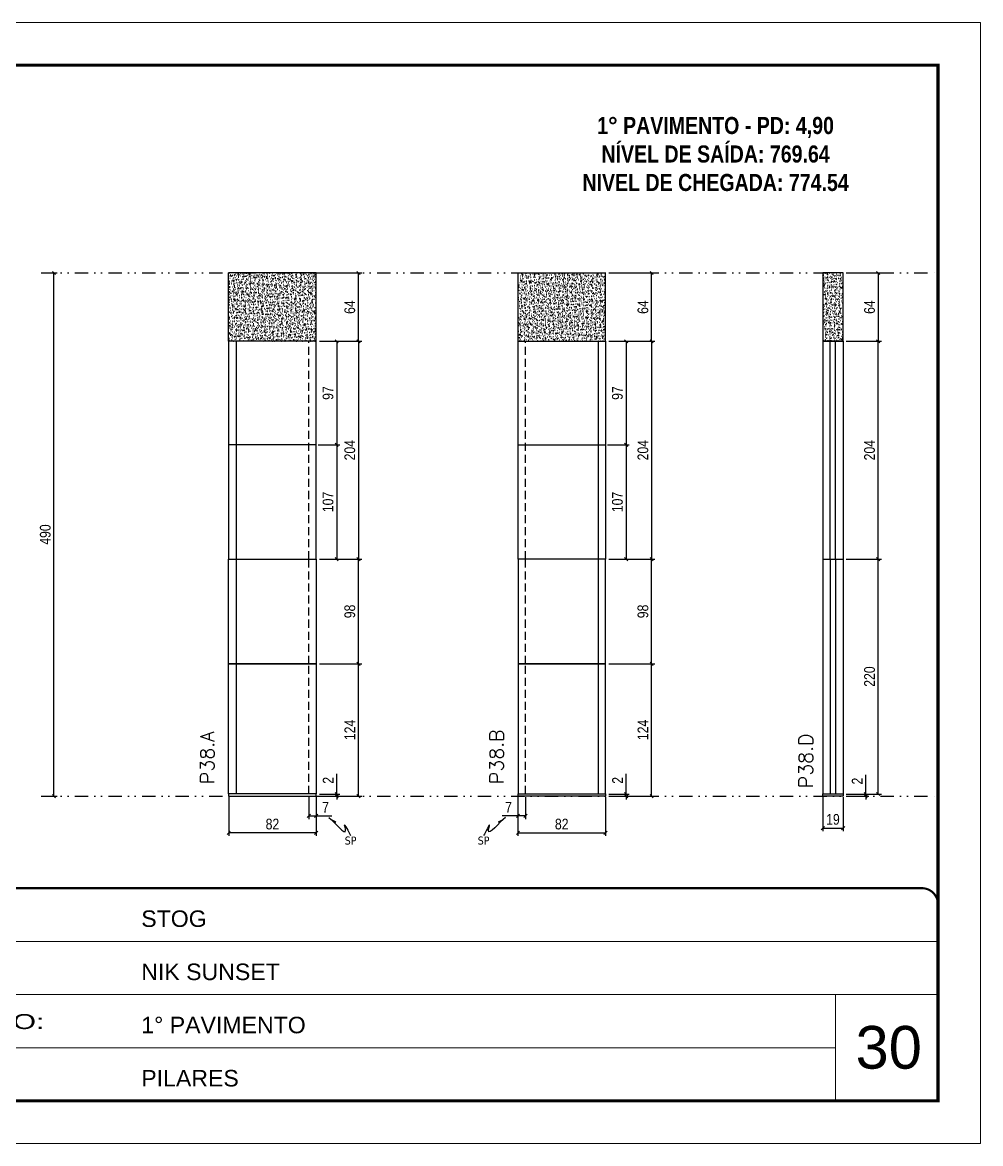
# Model space of a CAD drawing. Header units: millimetres. Extents: x 787 to 8287, y -592 to 17063.
# Drawn here: x 3611 to 4509, y 2854 to 3904 of the extents above; entities that cross this region are included whole.
import ezdxf

# ---------------------------------------------------------------- set-up
doc = ezdxf.new("R2010")
doc.units = ezdxf.units.MM
for name, pattern in [('CONTINUO', [0]), ('DASHED', [0.75, 0.5, -0.25]), ('DIVIDE2', [0.625, 0.25, -0.125, 0, -0.125, 0, -0.125]), ('HIDDEN', [0.375, 0.25, -0.125])]:
    doc.linetypes.add(name, pattern=pattern)
for name, color, linetype, lineweight in [('CARIMBO', 255, 'Continuous', 9), ('Folhas', 255, 'Continuous', 9), ('SARRAFO DE PRESSAO', 251, 'DASHED', 9), ('Texto Seção', 7, 'Continuous', 15)]:
    doc.layers.add(name, color=color, linetype=linetype, lineweight=lineweight)
for name, color, linetype in [('COTA', 241, 'Continuous'), ('NOMENCLATURA', 7, 'Continuous'), ('Nível', 160, 'Continuous'), ('Painéis', 200, 'Continuous'), ('SARR_2.2x7', 40, 'Continuous'), ('Sarrafo de Pressão', 42, 'HIDDEN'), ('texto', 7, 'Continuous')]:
    doc.layers.add(name, color=color, linetype=linetype)
doc.styles.add('ARIAL', font='arial.ttf')
doc.styles.add('COTA TECNICA', font='techl___.ttf', dxfattribs={"height": 10})
doc.styles.add('COTA TECNICA-50', font='techl___.ttf', dxfattribs={"height": 10})
doc.styles.add('REGUA-120', font='ROMANS.shx', dxfattribs={"height": 15})
doc.styles.add('ROMANC', font='techb___.ttf', dxfattribs={"height": 2.5})
doc.styles.get("Standard").update_dxf_attribs({"font": 'arial.ttf'})
doc.styles.add('Tecnologia', font='')
doc.styles.get('Tecnologia').set_extended_font_data('Forgotten Futurist')
doc.dimstyles.new('COTA PAINEL-50', dxfattribs={"dimtxt": 10, "dimasz": 3, "dimexe": 3, "dimexo": 3, "dimgap": 3, "dimtad": 1, "dimdec": 1, "dimzin": 12, "dimdsep": 46, "dimtxsty": 'COTA TECNICA-50', "dimblk1": 'OBLIQUE', "dimblk2": 'OBLIQUE', "dimsah": 1, "dimcen": 0.9, "dimclrd": 4, "dimclre": 4, "dimclrt": 240, "dimadec": 1, "dimazin": 3, "dimtfac": 1, "dimtdec": 1, "dimtmove": 0, "dimatfit": 3, "dimfxl": 0, "dimtolj": 1, "dimtzin": 12, "dimarcsym": 0})
doc.dimstyles.new('PAINEL', dxfattribs={"dimtxt": 10, "dimasz": 3, "dimexe": 3, "dimexo": 3, "dimgap": 3, "dimtad": 1, "dimdec": 1, "dimzin": 12, "dimdsep": 46, "dimtxsty": 'COTA TECNICA', "dimblk1": 'OBLIQUE', "dimblk2": 'OBLIQUE', "dimsah": 1, "dimcen": 0.9, "dimclrd": 4, "dimclre": 4, "dimclrt": 240, "dimadec": 1, "dimazin": 3, "dimtfac": 1, "dimtdec": 1, "dimtmove": 0, "dimatfit": 3, "dimfxl": 0, "dimtolj": 1, "dimtzin": 12, "dimarcsym": 0})
doc.dimstyles.get("Standard").update_dxf_attribs({"dimtxt": 0.18, "dimasz": 0.18, "dimexe": 0.18, "dimexo": 0.0625, "dimgap": 0.09, "dimtad": 0, "dimtih": 1, "dimtoh": 1, "dimdec": 4, "dimzin": 0, "dimdsep": 46, "dimtxsty": 'Standard', "dimcen": 0.09, "dimadec": 0, "dimazin": 0, "dimtfac": 1, "dimtdec": 4, "dimtofl": 0, "dimtmove": 0, "dimatfit": 3, "dimfxl": 0, "dimtolj": 1, "dimtzin": 0, "dimarcsym": 0})

# ---------------------------------------------------------------- blocks, each defined once
blk = doc.blocks.new('9999999999')
at = {"color": 30, "linetype": 'CONTINUO'}
for p, q in [((98564.6, 34379.6), (99584, 34379.6)), ((98564.6, 34329.8), (99488, 34329.8)), ((99584, 34329.8), (99488, 34329.8)), ((99488, 34329.8), (99488, 34230.2)), ((98564.6, 34280), (99488, 34280))]:
    blk.add_line(p, q, dxfattribs=at)
at = {"color": 30, "linetype": 'CONTINUO', "const_width": 2}
blk.add_lwpolyline([(99584, 34230.2), (99584, 34414.4, 0.414214), (99569, 34429.4), (98229, 34429.4, 0.414214), (98214, 34414.4), (98214, 34245.2, 0.414214), (98229, 34230.2), (99584, 34230.2)], format="xyb", dxfattribs=at)
at = {"layer": 'Folhas'}
blk.add_lwpolyline([(98139, 34190.2), (99624, 34190.2), (99624, 35240.2), (98139, 35240.2)], close=True, dxfattribs=at)
at = {"layer": 'Folhas', "color": 30, "const_width": 3}
blk.add_lwpolyline([(98214, 34230.2), (99584, 34230.2), (99584, 35200.2), (98214, 35200.2)], close=True, dxfattribs=at)
at = {"color": 7, "linetype": 'Continuous', "ltscale": 5, "style": 'ARIAL'}
for s, height, p in [('STOG', 15.48, (98837.7, 34393.1)), ('NIK SUNSET', 15.48, (98837.7, 34343.3)), ('1° PAVIMENTO', 15.483, (98837.7, 34293.5)), ('PILARES', 15.48, (98837.7, 34243.7))]:
    blk.add_text(s, height=height, dxfattribs=at).set_placement(p)
at = {"layer": 'Folhas', "color": 7, "style": 'Tecnologia', "width": 1.5}
blk.add_text('PAVIMENTO:', height=14, dxfattribs=at).set_placement((98573.7, 34297.5))
blk = doc.blocks.new('_Oblique')
at = {"color": 0, "linetype": 'ByBlock', "lineweight": -2}
blk.add_line((-0.5, -0.5), (0.5, 0.5), dxfattribs=at)
blk = doc.blocks.new('*D1357')
at = {"layer": 'COTA', "color": 4, "lineweight": -2}
for p, q in [((3632, 3669.5), (3643.9, 3669.5)), ((3640.9, 3179.5), (3640.9, 3669.5)), ((3632, 3179.5), (3643.9, 3179.5))]:
    blk.add_line(p, q, dxfattribs=at)
at = {"layer": 'Defpoints', "color": 0}
for p in [(3629, 3669.5), (3640.9, 3669.5), (3629, 3179.5)]:
    blk.add_point(p, dxfattribs=at)
at = {"layer": 'COTA', "color": 4, "lineweight": -2, "xscale": 3, "yscale": 3, "zscale": 3}
for p, rotation in [((3640.9, 3669.5), 90), ((3640.9, 3179.5), 270)]:
    blk.add_blockref('_Oblique', p, dxfattribs=dict(at, rotation=rotation))
at = {"layer": 'COTA', "color": 240, "insert": (3632.8, 3424.5), "char_height": 10, "attachment_point": 5, "rotation": 90, "style": 'COTA TECNICA-50'}
blk.add_mtext('\\A1;490', dxfattribs=at)
blk = doc.blocks.new('*D738')
at = {"layer": 'COTA', "color": 4, "lineweight": -2}
for p, q in [((3804.6, 3178.5), (3804.6, 3142.2)), ((3886.6, 3178.5), (3886.6, 3142.2)), ((3886.6, 3145.2), (3804.6, 3145.2))]:
    blk.add_line(p, q, dxfattribs=at)
at = {"layer": 'Defpoints', "color": 0}
for p in [(3804.6, 3181.5), (3886.6, 3181.5), (3804.6, 3145.2)]:
    blk.add_point(p, dxfattribs=at)
at = {"layer": 'COTA', "color": 4, "lineweight": -2, "xscale": 3, "yscale": 3, "zscale": 3, "rotation": 180}
blk.add_blockref('_Oblique', (3804.6, 3145.2), dxfattribs=at)
at = {"layer": 'COTA', "color": 4, "lineweight": -2, "xscale": 3, "yscale": 3, "zscale": 3}
blk.add_blockref('_Oblique', (3886.6, 3145.2), dxfattribs=at)
at = {"layer": 'COTA', "color": 240, "insert": (3845.6, 3153.3), "char_height": 10, "attachment_point": 5, "style": 'COTA TECNICA'}
blk.add_mtext('\\A1;82', dxfattribs=at)
blk = doc.blocks.new('*D739')
at = {"layer": 'COTA', "color": 4, "lineweight": -2}
for p, q in [((3879.6, 3178.5), (3879.6, 3158)), ((3886.6, 3176.5), (3886.6, 3158)), ((3879.6, 3161), (3886.6, 3161)), ((3886.6, 3161), (3901.3, 3161))]:
    blk.add_line(p, q, dxfattribs=at)
at = {"layer": 'Defpoints', "color": 0}
for p in [(3879.6, 3181.5), (3886.6, 3179.5), (3886.6, 3161)]:
    blk.add_point(p, dxfattribs=at)
at = {"layer": 'COTA', "color": 4, "lineweight": -2, "xscale": 3, "yscale": 3, "zscale": 3, "rotation": 180}
blk.add_blockref('_Oblique', (3879.6, 3161), dxfattribs=at)
at = {"layer": 'COTA', "color": 4, "lineweight": -2, "xscale": 3, "yscale": 3, "zscale": 3}
blk.add_blockref('_Oblique', (3886.6, 3161), dxfattribs=at)
at = {"layer": 'COTA', "color": 240, "insert": (3895.4, 3169.1), "char_height": 10, "attachment_point": 5, "style": 'COTA TECNICA-50'}
blk.add_mtext('\\A1;7', dxfattribs=at)
blk = doc.blocks.new('*D741')
at = {"layer": 'COTA', "color": 4, "linetype": 'ByBlock', "lineweight": -2}
for p, q in [((3889.6, 3303.5), (3929.2, 3303.5)), ((3926.2, 3179.5), (3926.2, 3303.5)), ((3889.6, 3179.5), (3929.2, 3179.5))]:
    blk.add_line(p, q, dxfattribs=at)
at = {"layer": 'Defpoints', "color": 0, "linetype": 'ByBlock'}
for p in [(3886.6, 3303.5), (3926.2, 3303.5), (3886.6, 3179.5)]:
    blk.add_point(p, dxfattribs=at)
at = {"layer": 'COTA', "color": 4, "linetype": 'ByBlock', "lineweight": -2, "xscale": 3, "yscale": 3, "zscale": 3}
for p, rotation in [((3926.2, 3303.5), 90), ((3926.2, 3179.5), 270)]:
    blk.add_blockref('_Oblique', p, dxfattribs=dict(at, rotation=rotation))
at = {"layer": 'COTA', "color": 240, "linetype": 'ByBlock', "insert": (3918.1, 3241.5), "char_height": 10, "attachment_point": 5, "rotation": 90, "style": 'COTA TECNICA'}
blk.add_mtext('\\A1;124', dxfattribs=at)
blk = doc.blocks.new('*D742')
at = {"layer": 'COTA', "color": 4, "lineweight": -2}
for p, q in [((3905.8, 3181.5), (3905.8, 3200.3)), ((3889.6, 3181.5), (3908.8, 3181.5)), ((3905.8, 3179.5), (3905.8, 3181.5)), ((3889.6, 3179.5), (3908.8, 3179.5)), ((3905.8, 3179.5), (3905.8, 3176.5))]:
    blk.add_line(p, q, dxfattribs=at)
at = {"layer": 'Defpoints', "color": 0}
for p in [(3886.6, 3181.5), (3886.6, 3179.5), (3905.8, 3179.5)]:
    blk.add_point(p, dxfattribs=at)
at = {"layer": 'COTA', "color": 4, "lineweight": -2, "xscale": 3, "yscale": 3, "zscale": 3}
for p, rotation in [((3905.8, 3181.5), 270), ((3905.8, 3179.5), 90)]:
    blk.add_blockref('_Oblique', p, dxfattribs=dict(at, rotation=rotation))
at = {"layer": 'COTA', "color": 240, "insert": (3897.8, 3194.3), "char_height": 10, "attachment_point": 5, "rotation": 90, "style": 'COTA TECNICA-50'}
blk.add_mtext('\\A1;2', dxfattribs=at)
blk = doc.blocks.new('*D743')
at = {"layer": 'COTA', "color": 4, "linetype": 'ByBlock', "lineweight": -2}
for p, q in [((3889.6, 3303.5), (3929.2, 3303.5)), ((3926.2, 3179.5), (3926.2, 3303.5)), ((3889.6, 3179.5), (3929.2, 3179.5))]:
    blk.add_line(p, q, dxfattribs=at)
at = {"layer": 'Defpoints', "color": 0, "linetype": 'ByBlock'}
for p in [(3886.6, 3303.5), (3926.2, 3303.5), (3886.6, 3179.5)]:
    blk.add_point(p, dxfattribs=at)
at = {"layer": 'COTA', "color": 4, "linetype": 'ByBlock', "lineweight": -2, "xscale": 3, "yscale": 3, "zscale": 3}
for p, rotation in [((3926.2, 3303.5), 90), ((3926.2, 3179.5), 270)]:
    blk.add_blockref('_Oblique', p, dxfattribs=dict(at, rotation=rotation))
at = {"layer": 'COTA', "color": 240, "linetype": 'ByBlock', "insert": (3918.1, 3241.5), "char_height": 10, "attachment_point": 5, "rotation": 90, "style": 'COTA TECNICA'}
blk.add_mtext('\\A1;124', dxfattribs=at)
blk = doc.blocks.new('*D744')
at = {"layer": 'COTA', "color": 4, "lineweight": -2}
for p, q in [((3889.6, 3401.5), (3929.2, 3401.5)), ((3926.2, 3303.5), (3926.2, 3401.5)), ((3889.6, 3303.5), (3929.2, 3303.5))]:
    blk.add_line(p, q, dxfattribs=at)
at = {"layer": 'Defpoints', "color": 0}
for p in [(3886.6, 3401.5), (3926.2, 3401.5), (3886.6, 3303.5)]:
    blk.add_point(p, dxfattribs=at)
at = {"layer": 'COTA', "color": 4, "lineweight": -2, "xscale": 3, "yscale": 3, "zscale": 3}
for p, rotation in [((3926.2, 3401.5), 90), ((3926.2, 3303.5), 270)]:
    blk.add_blockref('_Oblique', p, dxfattribs=dict(at, rotation=rotation))
at = {"layer": 'COTA', "color": 240, "insert": (3918.1, 3352.5), "char_height": 10, "attachment_point": 5, "rotation": 90, "style": 'COTA TECNICA-50'}
blk.add_mtext('\\A1;98', dxfattribs=at)
blk = doc.blocks.new('*D745')
at = {"layer": 'COTA', "color": 4, "lineweight": -2}
for p, q in [((3889.6, 3669.5), (3929.2, 3669.5)), ((3926.2, 3605.5), (3926.2, 3669.5)), ((3889.6, 3605.5), (3929.2, 3605.5))]:
    blk.add_line(p, q, dxfattribs=at)
at = {"layer": 'Defpoints', "color": 0}
for p in [(3886.6, 3669.5), (3926.2, 3669.5), (3886.6, 3605.5)]:
    blk.add_point(p, dxfattribs=at)
at = {"layer": 'COTA', "color": 4, "lineweight": -2, "xscale": 3, "yscale": 3, "zscale": 3}
for p, rotation in [((3926.2, 3669.5), 90), ((3926.2, 3605.5), 270)]:
    blk.add_blockref('_Oblique', p, dxfattribs=dict(at, rotation=rotation))
at = {"layer": 'COTA', "color": 240, "insert": (3918.1, 3637.5), "char_height": 10, "attachment_point": 5, "rotation": 90, "style": 'COTA TECNICA-50'}
blk.add_mtext('\\A1;64', dxfattribs=at)
blk = doc.blocks.new('*D746')
at = {"layer": 'COTA', "color": 4, "lineweight": -2}
for p, q in [((3889.6, 3605.5), (3929.2, 3605.5)), ((3926.2, 3605.5), (3926.2, 3401.5)), ((3889.6, 3401.5), (3929.2, 3401.5))]:
    blk.add_line(p, q, dxfattribs=at)
at = {"layer": 'Defpoints', "color": 0}
for p in [(3886.6, 3605.5), (3886.6, 3401.5), (3926.2, 3401.5)]:
    blk.add_point(p, dxfattribs=at)
at = {"layer": 'COTA', "color": 4, "lineweight": -2, "xscale": 3, "yscale": 3, "zscale": 3}
for p, rotation in [((3926.2, 3605.5), 90), ((3926.2, 3401.5), 270)]:
    blk.add_blockref('_Oblique', p, dxfattribs=dict(at, rotation=rotation))
at = {"layer": 'COTA', "color": 240, "insert": (3918.1, 3503.5), "char_height": 10, "attachment_point": 5, "rotation": 90, "style": 'COTA TECNICA-50'}
blk.add_mtext('\\A1;204', dxfattribs=at)
blk = doc.blocks.new('*D747')
at = {"layer": 'COTA', "color": 4, "lineweight": -2}
for p, q in [((4361.2, 3178.5), (4361.2, 3146.6)), ((4380.2, 3178.5), (4380.2, 3146.6)), ((4361.2, 3149.6), (4380.2, 3149.6))]:
    blk.add_line(p, q, dxfattribs=at)
at = {"layer": 'Defpoints', "color": 0}
for p in [(4361.2, 3181.5), (4380.2, 3181.5), (4380.2, 3149.6)]:
    blk.add_point(p, dxfattribs=at)
at = {"layer": 'COTA', "color": 4, "lineweight": -2, "xscale": 3, "yscale": 3, "zscale": 3, "rotation": 180}
blk.add_blockref('_Oblique', (4361.2, 3149.6), dxfattribs=at)
at = {"layer": 'COTA', "color": 4, "lineweight": -2, "xscale": 3, "yscale": 3, "zscale": 3}
blk.add_blockref('_Oblique', (4380.2, 3149.6), dxfattribs=at)
at = {"layer": 'COTA', "color": 240, "insert": (4370.7, 3157.7), "char_height": 10, "attachment_point": 5, "style": 'COTA TECNICA'}
blk.add_mtext('\\A1;19', dxfattribs=at)
blk = doc.blocks.new('*D815')
at = {"layer": 'COTA', "color": 4, "lineweight": -2}
for p, q in [((4401.4, 3181.5), (4401.4, 3199.6)), ((4383.2, 3181.5), (4404.4, 3181.5)), ((4401.4, 3179.5), (4401.4, 3181.5)), ((4383.2, 3179.5), (4404.4, 3179.5)), ((4401.4, 3179.5), (4401.4, 3176.5))]:
    blk.add_line(p, q, dxfattribs=at)
at = {"layer": 'Defpoints', "color": 0}
for p in [(4380.2, 3181.5), (4401.4, 3181.5), (4380.2, 3179.5)]:
    blk.add_point(p, dxfattribs=at)
at = {"layer": 'COTA', "color": 4, "lineweight": -2, "xscale": 3, "yscale": 3, "zscale": 3}
for p, rotation in [((4401.4, 3181.5), 270), ((4401.4, 3179.5), 90)]:
    blk.add_blockref('_Oblique', p, dxfattribs=dict(at, rotation=rotation))
at = {"layer": 'COTA', "color": 240, "insert": (4393.4, 3193.6), "char_height": 10, "attachment_point": 5, "rotation": 90, "style": 'COTA TECNICA-50'}
blk.add_mtext('\\A1;2', dxfattribs=at)
blk = doc.blocks.new('*D1377')
at = {"layer": 'COTA', "color": 4, "linetype": 'ByBlock', "lineweight": -2}
for p, q in [((4383.2, 3669.5), (4416.1, 3669.5)), ((4413.1, 3669.5), (4413.1, 3605.5)), ((4383.2, 3605.5), (4416.1, 3605.5))]:
    blk.add_line(p, q, dxfattribs=at)
at = {"layer": 'Defpoints', "color": 0, "linetype": 'ByBlock'}
for p in [(4380.2, 3669.5), (4380.2, 3605.5), (4413.1, 3605.5)]:
    blk.add_point(p, dxfattribs=at)
at = {"layer": 'COTA', "color": 4, "linetype": 'ByBlock', "lineweight": -2, "xscale": 3, "yscale": 3, "zscale": 3}
for p, rotation in [((4413.1, 3669.5), 90), ((4413.1, 3605.5), 270)]:
    blk.add_blockref('_Oblique', p, dxfattribs=dict(at, rotation=rotation))
at = {"layer": 'COTA', "color": 240, "linetype": 'ByBlock', "insert": (4405, 3637.5), "char_height": 10, "attachment_point": 5, "rotation": 90, "style": 'COTA TECNICA'}
blk.add_mtext('\\A1;64', dxfattribs=at)
blk = doc.blocks.new('*D1378')
at = {"layer": 'COTA', "color": 4, "lineweight": -2}
for p, q in [((4383.2, 3401.5), (4416.1, 3401.5)), ((4413.1, 3181.5), (4413.1, 3401.5)), ((4383.2, 3181.5), (4416.1, 3181.5))]:
    blk.add_line(p, q, dxfattribs=at)
at = {"layer": 'Defpoints', "color": 0}
for p in [(4380.2, 3401.5), (4413.1, 3401.5), (4380.2, 3181.5)]:
    blk.add_point(p, dxfattribs=at)
at = {"layer": 'COTA', "color": 4, "lineweight": -2, "xscale": 3, "yscale": 3, "zscale": 3}
for p, rotation in [((4413.1, 3401.5), 90), ((4413.1, 3181.5), 270)]:
    blk.add_blockref('_Oblique', p, dxfattribs=dict(at, rotation=rotation))
at = {"layer": 'COTA', "color": 240, "insert": (4405, 3291.5), "char_height": 10, "attachment_point": 5, "rotation": 90, "style": 'COTA TECNICA-50'}
blk.add_mtext('\\A1;220', dxfattribs=at)
blk = doc.blocks.new('*D816')
at = {"layer": 'COTA', "color": 4, "lineweight": -2}
for p, q in [((4383.2, 3605.5), (4416.1, 3605.5)), ((4413.1, 3401.5), (4413.1, 3605.5)), ((4383.2, 3401.5), (4416.1, 3401.5))]:
    blk.add_line(p, q, dxfattribs=at)
at = {"layer": 'Defpoints', "color": 0}
for p in [(4380.2, 3605.5), (4413.1, 3605.5), (4380.2, 3401.5)]:
    blk.add_point(p, dxfattribs=at)
at = {"layer": 'COTA', "color": 4, "lineweight": -2, "xscale": 3, "yscale": 3, "zscale": 3}
for p, rotation in [((4413.1, 3605.5), 90), ((4413.1, 3401.5), 270)]:
    blk.add_blockref('_Oblique', p, dxfattribs=dict(at, rotation=rotation))
at = {"layer": 'COTA', "color": 240, "insert": (4405, 3503.5), "char_height": 10, "attachment_point": 5, "rotation": 90, "style": 'COTA TECNICA-50'}
blk.add_mtext('\\A1;204', dxfattribs=at)
blk = doc.blocks.new('*D817')
at = {"layer": 'COTA', "color": 4, "lineweight": -2}
for p, q in [((4075.6, 3178.5), (4075.6, 3142.2)), ((4157.6, 3178.5), (4157.6, 3142.2)), ((4075.6, 3145.2), (4157.6, 3145.2))]:
    blk.add_line(p, q, dxfattribs=at)
at = {"layer": 'Defpoints', "color": 0}
for p in [(4075.6, 3181.5), (4157.6, 3181.5), (4157.6, 3145.2)]:
    blk.add_point(p, dxfattribs=at)
at = {"layer": 'COTA', "color": 4, "lineweight": -2, "xscale": 3, "yscale": 3, "zscale": 3, "rotation": 180}
blk.add_blockref('_Oblique', (4075.6, 3145.2), dxfattribs=at)
at = {"layer": 'COTA', "color": 4, "lineweight": -2, "xscale": 3, "yscale": 3, "zscale": 3}
blk.add_blockref('_Oblique', (4157.6, 3145.2), dxfattribs=at)
at = {"layer": 'COTA', "color": 240, "insert": (4116.6, 3153.3), "char_height": 10, "attachment_point": 5, "style": 'COTA TECNICA'}
blk.add_mtext('\\A1;82', dxfattribs=at)
blk = doc.blocks.new('*D818')
at = {"layer": 'COTA', "color": 4, "lineweight": -2}
for p, q in [((4075.6, 3176.5), (4075.6, 3158)), ((4082.6, 3178.5), (4082.6, 3158)), ((4075.6, 3161), (4060.9, 3161)), ((4082.6, 3161), (4075.6, 3161))]:
    blk.add_line(p, q, dxfattribs=at)
at = {"layer": 'Defpoints', "color": 0}
for p in [(4082.6, 3181.5), (4075.6, 3179.5), (4075.6, 3161)]:
    blk.add_point(p, dxfattribs=at)
at = {"layer": 'COTA', "color": 4, "lineweight": -2, "xscale": 3, "yscale": 3, "zscale": 3, "rotation": 180}
blk.add_blockref('_Oblique', (4075.6, 3161), dxfattribs=at)
at = {"layer": 'COTA', "color": 4, "lineweight": -2, "xscale": 3, "yscale": 3, "zscale": 3}
blk.add_blockref('_Oblique', (4082.6, 3161), dxfattribs=at)
at = {"layer": 'COTA', "color": 240, "insert": (4066.8, 3169.1), "char_height": 10, "attachment_point": 5, "style": 'COTA TECNICA-50'}
blk.add_mtext('\\A1;7', dxfattribs=at)
blk = doc.blocks.new('*D820')
at = {"layer": 'COTA', "color": 4, "linetype": 'ByBlock', "lineweight": -2}
for p, q in [((4160.6, 3303.5), (4203.8, 3303.5)), ((4200.8, 3179.5), (4200.8, 3303.5)), ((4160.6, 3179.5), (4203.8, 3179.5))]:
    blk.add_line(p, q, dxfattribs=at)
at = {"layer": 'Defpoints', "color": 0, "linetype": 'ByBlock'}
for p in [(4157.6, 3303.5), (4200.8, 3303.5), (4157.6, 3179.5)]:
    blk.add_point(p, dxfattribs=at)
at = {"layer": 'COTA', "color": 4, "linetype": 'ByBlock', "lineweight": -2, "xscale": 3, "yscale": 3, "zscale": 3}
for p, rotation in [((4200.8, 3303.5), 90), ((4200.8, 3179.5), 270)]:
    blk.add_blockref('_Oblique', p, dxfattribs=dict(at, rotation=rotation))
at = {"layer": 'COTA', "color": 240, "linetype": 'ByBlock', "insert": (4192.7, 3241.5), "char_height": 10, "attachment_point": 5, "rotation": 90, "style": 'COTA TECNICA'}
blk.add_mtext('\\A1;124', dxfattribs=at)
blk = doc.blocks.new('*D821')
at = {"layer": 'COTA', "color": 4, "lineweight": -2}
for p, q in [((4176.9, 3181.5), (4176.9, 3200.3)), ((4160.6, 3181.5), (4179.9, 3181.5)), ((4176.9, 3179.5), (4176.9, 3181.5)), ((4160.6, 3179.5), (4179.9, 3179.5)), ((4176.9, 3179.5), (4176.9, 3176.5))]:
    blk.add_line(p, q, dxfattribs=at)
at = {"layer": 'Defpoints', "color": 0}
for p in [(4157.6, 3181.5), (4157.6, 3179.5), (4176.9, 3179.5)]:
    blk.add_point(p, dxfattribs=at)
at = {"layer": 'COTA', "color": 4, "lineweight": -2, "xscale": 3, "yscale": 3, "zscale": 3}
for p, rotation in [((4176.9, 3181.5), 270), ((4176.9, 3179.5), 90)]:
    blk.add_blockref('_Oblique', p, dxfattribs=dict(at, rotation=rotation))
at = {"layer": 'COTA', "color": 240, "insert": (4168.9, 3194.3), "char_height": 10, "attachment_point": 5, "rotation": 90, "style": 'COTA TECNICA-50'}
blk.add_mtext('\\A1;2', dxfattribs=at)
blk = doc.blocks.new('*D822')
at = {"layer": 'COTA', "color": 4, "linetype": 'ByBlock', "lineweight": -2}
for p, q in [((4160.6, 3303.5), (4203.8, 3303.5)), ((4200.8, 3179.5), (4200.8, 3303.5)), ((4160.6, 3179.5), (4203.8, 3179.5))]:
    blk.add_line(p, q, dxfattribs=at)
at = {"layer": 'Defpoints', "color": 0, "linetype": 'ByBlock'}
for p in [(4157.6, 3303.5), (4200.8, 3303.5), (4157.6, 3179.5)]:
    blk.add_point(p, dxfattribs=at)
at = {"layer": 'COTA', "color": 4, "linetype": 'ByBlock', "lineweight": -2, "xscale": 3, "yscale": 3, "zscale": 3}
for p, rotation in [((4200.8, 3303.5), 90), ((4200.8, 3179.5), 270)]:
    blk.add_blockref('_Oblique', p, dxfattribs=dict(at, rotation=rotation))
at = {"layer": 'COTA', "color": 240, "linetype": 'ByBlock', "insert": (4192.7, 3241.5), "char_height": 10, "attachment_point": 5, "rotation": 90, "style": 'COTA TECNICA'}
blk.add_mtext('\\A1;124', dxfattribs=at)
blk = doc.blocks.new('*D823')
at = {"layer": 'COTA', "color": 4, "lineweight": -2}
for p, q in [((4160.6, 3401.5), (4203.8, 3401.5)), ((4200.8, 3303.5), (4200.8, 3401.5)), ((4160.6, 3303.5), (4203.8, 3303.5))]:
    blk.add_line(p, q, dxfattribs=at)
at = {"layer": 'Defpoints', "color": 0}
for p in [(4157.6, 3401.5), (4200.8, 3401.5), (4157.6, 3303.5)]:
    blk.add_point(p, dxfattribs=at)
at = {"layer": 'COTA', "color": 4, "lineweight": -2, "xscale": 3, "yscale": 3, "zscale": 3}
for p, rotation in [((4200.8, 3401.5), 90), ((4200.8, 3303.5), 270)]:
    blk.add_blockref('_Oblique', p, dxfattribs=dict(at, rotation=rotation))
at = {"layer": 'COTA', "color": 240, "insert": (4192.7, 3352.5), "char_height": 10, "attachment_point": 5, "rotation": 90, "style": 'COTA TECNICA-50'}
blk.add_mtext('\\A1;98', dxfattribs=at)
blk = doc.blocks.new('*D824')
at = {"layer": 'COTA', "color": 4, "lineweight": -2}
for p, q in [((4160.6, 3669.5), (4203.8, 3669.5)), ((4200.8, 3605.5), (4200.8, 3669.5)), ((4160.6, 3605.5), (4203.8, 3605.5))]:
    blk.add_line(p, q, dxfattribs=at)
at = {"layer": 'Defpoints', "color": 0}
for p in [(4157.6, 3669.5), (4200.8, 3669.5), (4157.6, 3605.5)]:
    blk.add_point(p, dxfattribs=at)
at = {"layer": 'COTA', "color": 4, "lineweight": -2, "xscale": 3, "yscale": 3, "zscale": 3}
for p, rotation in [((4200.8, 3669.5), 90), ((4200.8, 3605.5), 270)]:
    blk.add_blockref('_Oblique', p, dxfattribs=dict(at, rotation=rotation))
at = {"layer": 'COTA', "color": 240, "insert": (4192.7, 3637.5), "char_height": 10, "attachment_point": 5, "rotation": 90, "style": 'COTA TECNICA-50'}
blk.add_mtext('\\A1;64', dxfattribs=at)
blk = doc.blocks.new('*D825')
at = {"layer": 'COTA', "color": 4, "lineweight": -2}
for p, q in [((4160.6, 3605.5), (4203.8, 3605.5)), ((4200.8, 3605.5), (4200.8, 3401.5)), ((4160.6, 3401.5), (4203.8, 3401.5))]:
    blk.add_line(p, q, dxfattribs=at)
at = {"layer": 'Defpoints', "color": 0}
for p in [(4157.6, 3605.5), (4157.6, 3401.5), (4200.8, 3401.5)]:
    blk.add_point(p, dxfattribs=at)
at = {"layer": 'COTA', "color": 4, "lineweight": -2, "xscale": 3, "yscale": 3, "zscale": 3}
for p, rotation in [((4200.8, 3605.5), 90), ((4200.8, 3401.5), 270)]:
    blk.add_blockref('_Oblique', p, dxfattribs=dict(at, rotation=rotation))
at = {"layer": 'COTA', "color": 240, "insert": (4192.7, 3503.5), "char_height": 10, "attachment_point": 5, "rotation": 90, "style": 'COTA TECNICA-50'}
blk.add_mtext('\\A1;204', dxfattribs=at)
blk = doc.blocks.new('*D3325')
at = {"layer": 'Defpoints', "color": 0}
for p in [(3886.6, 3605.5), (3886.6, 3508.5), (3905.8, 3508.5)]:
    blk.add_point(p, dxfattribs=at)
at = {"layer": 'Painéis', "color": 4, "lineweight": -2}
for p, q in [((3889.6, 3605.5), (3908.8, 3605.5)), ((3905.8, 3605.5), (3905.8, 3508.5)), ((3889.6, 3508.5), (3908.8, 3508.5))]:
    blk.add_line(p, q, dxfattribs=at)
at = {"layer": 'Painéis', "color": 4, "lineweight": -2, "xscale": 3, "yscale": 3, "zscale": 3}
for p, rotation in [((3905.8, 3605.5), 90), ((3905.8, 3508.5), 270)]:
    blk.add_blockref('_Oblique', p, dxfattribs=dict(at, rotation=rotation))
at = {"layer": 'Painéis', "color": 240, "insert": (3897.7, 3557), "char_height": 10, "attachment_point": 5, "rotation": 90, "style": 'COTA TECNICA'}
blk.add_mtext('\\A1;97', dxfattribs=at)
blk = doc.blocks.new('*D3326')
at = {"layer": 'Defpoints', "color": 0}
for p in [(3885.5, 3508.5), (3886.6, 3401.5), (3905.8, 3401.5)]:
    blk.add_point(p, dxfattribs=at)
at = {"layer": 'Painéis', "color": 4, "lineweight": -2}
for p, q in [((3888.5, 3508.5), (3908.8, 3508.5)), ((3905.8, 3508.5), (3905.8, 3401.5)), ((3889.6, 3401.5), (3908.8, 3401.5))]:
    blk.add_line(p, q, dxfattribs=at)
at = {"layer": 'Painéis', "color": 4, "lineweight": -2, "xscale": 3, "yscale": 3, "zscale": 3}
for p, rotation in [((3905.8, 3508.5), 90), ((3905.8, 3401.5), 270)]:
    blk.add_blockref('_Oblique', p, dxfattribs=dict(at, rotation=rotation))
at = {"layer": 'Painéis', "color": 240, "insert": (3897.7, 3455), "char_height": 10, "attachment_point": 5, "rotation": 90, "style": 'COTA TECNICA'}
blk.add_mtext('\\A1;107', dxfattribs=at)
blk = doc.blocks.new('*D3327')
at = {"layer": 'Defpoints', "color": 0}
for p in [(4157.6, 3605.5), (4157.6, 3508.5), (4176.9, 3508.5)]:
    blk.add_point(p, dxfattribs=at)
at = {"layer": 'Painéis', "color": 4, "lineweight": -2}
for p, q in [((4160.6, 3605.5), (4179.9, 3605.5)), ((4176.9, 3605.5), (4176.9, 3508.5)), ((4160.6, 3508.5), (4179.9, 3508.5))]:
    blk.add_line(p, q, dxfattribs=at)
at = {"layer": 'Painéis', "color": 4, "lineweight": -2, "xscale": 3, "yscale": 3, "zscale": 3}
for p, rotation in [((4176.9, 3605.5), 90), ((4176.9, 3508.5), 270)]:
    blk.add_blockref('_Oblique', p, dxfattribs=dict(at, rotation=rotation))
at = {"layer": 'Painéis', "color": 240, "insert": (4168.8, 3557), "char_height": 10, "attachment_point": 5, "rotation": 90, "style": 'COTA TECNICA'}
blk.add_mtext('\\A1;97', dxfattribs=at)
blk = doc.blocks.new('*D3328')
at = {"layer": 'Defpoints', "color": 0}
for p in [(4156.6, 3508.5), (4157.6, 3401.5), (4176.9, 3401.5)]:
    blk.add_point(p, dxfattribs=at)
at = {"layer": 'Painéis', "color": 4, "lineweight": -2}
for p, q in [((4159.6, 3508.5), (4179.9, 3508.5)), ((4176.9, 3508.5), (4176.9, 3401.5)), ((4160.6, 3401.5), (4179.9, 3401.5))]:
    blk.add_line(p, q, dxfattribs=at)
at = {"layer": 'Painéis', "color": 4, "lineweight": -2, "xscale": 3, "yscale": 3, "zscale": 3}
for p, rotation in [((4176.9, 3508.5), 90), ((4176.9, 3401.5), 270)]:
    blk.add_blockref('_Oblique', p, dxfattribs=dict(at, rotation=rotation))
at = {"layer": 'Painéis', "color": 240, "insert": (4168.8, 3455), "char_height": 10, "attachment_point": 5, "rotation": 90, "style": 'COTA TECNICA'}
blk.add_mtext('\\A1;107', dxfattribs=at)

msp = doc.modelspace()

# ---------------------------------------------------------------- hatches: boundary and pattern name
at = {"layer": 'COTA', "linetype": 'ByBlock'}
h = msp.add_hatch(dxfattribs=at)
h.set_pattern_fill('AR-CONC', color=256, scale=0.03)
h.set_pattern_definition([(50, (-4650.5313, -442.4648), (5.46554, -0.4781726), [0.5715, -6.2865]), (355, (-4650.531, -442.465), (-1.0573026, 5.7317054), [0.4572, -5.0292175]), (100.451445, (-4650.076, -442.5046), (4.4082374, 5.2535326), [0.4857003, -5.3427073]), (46.1842, (-4650.531, -440.941), (8.132371, -1.26127), [0.85725, -9.42975]), (96.63556, (-4649.8536, -441.046), (7.122124, 7.422784), [0.728551, -8.014068]), (351.18415, (-4650.531, -440.941), (7.122124, 7.422784), [0.685799, -7.543792]), (21, (-4649.7693, -441.3218), (4.5484317, -3.067956), [0.5715, -6.2865]), (326, (-4649.769, -441.322), (1.854061, 5.525639), [0.4572, -5.0292]), (71.451445, (-4649.39, -441.5774), (6.4024926, 2.457683), [0.4857003, -5.342698]), (37.5, (-4650.5313, -442.4648), (0.0926581, 2.53665117), [0, -4.96824, 0, -5.1054, 0, -5.04825]), (7.5, (-4650.5313, -442.4648), (2.0045899, 3.00541724), [0, -2.91084, 0, -4.85394, 0, -1.92405]), (327.5, (-4652.2305, -442.4648), (4.06771786, -0.1718623), [0, -1.905, 0, -5.9436, 0, -7.8867]), (317.5, (-4652.9925, -442.4648), (4.4438754, 0.7627947), [0, -2.4765, 0, -3.94716, 0, -5.6007])])
h.paths.add_polyline_path([(3804.56, 3669.53), (3804.56, 3605.53), (3886.56, 3605.53), (3886.56, 3669.53)])
h = msp.add_hatch(dxfattribs=at)
h.set_pattern_fill('AR-CONC', color=256, scale=0.03)
h.set_pattern_definition([(50, (-4707.104, -442.4648), (5.46554, -0.4781726), [0.5715, -6.2865]), (355, (-4707.104, -442.465), (-1.0573026, 5.7317054), [0.4572, -5.0292175]), (100.451445, (-4706.6483, -442.5046), (4.4082374, 5.2535326), [0.4857003, -5.3427073]), (46.1842, (-4707.104, -440.941), (8.132371, -1.26127), [0.85725, -9.42975]), (96.63556, (-4706.426, -441.046), (7.122124, 7.422784), [0.728551, -8.014068]), (351.18415, (-4707.104, -440.941), (7.122124, 7.422784), [0.685799, -7.543792]), (21, (-4706.342, -441.3218), (4.5484317, -3.067956), [0.5715, -6.2865]), (326, (-4706.342, -441.322), (1.854061, 5.525639), [0.4572, -5.0292]), (71.451445, (-4705.963, -441.5774), (6.4024926, 2.457683), [0.4857003, -5.342698]), (37.5, (-4707.1038, -442.4648), (0.0926581, 2.53665117), [0, -4.96824, 0, -5.1054, 0, -5.04825]), (7.5, (-4707.1038, -442.4648), (2.0045899, 3.00541724), [0, -2.91084, 0, -4.85394, 0, -1.92405]), (327.5, (-4708.803, -442.4648), (4.06771786, -0.1718623), [0, -1.905, 0, -5.9436, 0, -7.8867]), (317.5, (-4709.565, -442.4648), (4.4438754, 0.7627947), [0, -2.4765, 0, -3.94716, 0, -5.6007])])
h.paths.add_polyline_path([(4157.65, 3669.53), (4157.65, 3605.53), (4075.65, 3605.53), (4075.65, 3669.53)])
h = msp.add_hatch(dxfattribs=at)
h.set_pattern_fill('AR-CONC', color=256, scale=0.03)
h.set_pattern_definition([(50, (-4727.8893, -442.4648), (5.46554, -0.4781726), [0.5715, -6.2865]), (355, (-4727.8893, -442.465), (-1.0573026, 5.7317054), [0.4572, -5.0292175]), (100.451445, (-4727.434, -442.5046), (4.4082374, 5.2535326), [0.4857003, -5.3427073]), (46.1842, (-4727.889, -440.941), (8.132371, -1.26127), [0.85725, -9.42975]), (96.63556, (-4727.212, -441.046), (7.122124, 7.422784), [0.728551, -8.014068]), (351.18415, (-4727.889, -440.941), (7.122124, 7.422784), [0.685799, -7.543792]), (21, (-4727.1273, -441.3218), (4.5484317, -3.067956), [0.5715, -6.2865]), (326, (-4727.1273, -441.322), (1.854061, 5.525639), [0.4572, -5.0292]), (71.451445, (-4726.7483, -441.5774), (6.4024926, 2.457683), [0.4857003, -5.342698]), (37.5, (-4727.8893, -442.4648), (0.0926581, 2.53665117), [0, -4.96824, 0, -5.1054, 0, -5.04825]), (7.5, (-4727.8893, -442.4648), (2.0045899, 3.00541724), [0, -2.91084, 0, -4.85394, 0, -1.92405]), (327.5, (-4729.5886, -442.4648), (4.06771786, -0.1718623), [0, -1.905, 0, -5.9436, 0, -7.8867]), (317.5, (-4730.3506, -442.4648), (4.4438754, 0.7627947), [0, -2.4765, 0, -3.94716, 0, -5.6007])])
h.paths.add_polyline_path([(4380.23, 3669.53), (4361.23, 3669.53), (4361.23, 3605.5), (4380.23, 3605.5)])

# ---------------------------------------------------------------- linework, layer by layer
for p, q in [((3886.56, 3669.53), (3804.56, 3669.53)), ((3804.56, 3669.53), (3804.56, 3669.53)), ((3804.56, 3605.53), (3804.56, 3669.53)), ((3886.56, 3605.53), (3886.56, 3669.53)), ((4075.65, 3605.53), (4075.65, 3669.53)), ((4075.65, 3669.53), (4157.65, 3669.53)), ((4157.65, 3605.53), (4157.65, 3669.53))]:
    msp.add_line(p, q, dxfattribs=at)
msp.add_lwpolyline([(4361.23, 3605.5), (4380.23, 3605.5), (4380.23, 3669.53), (4361.23, 3669.53)], close=True, dxfattribs=at)
at = {"layer": 'Nível', "color": 4, "linetype": 'DIVIDE2', "ltscale": 50}
for p, q in [((3629.05, 3669.53), (4469, 3669.53)), ((3629.05, 3179.53), (4469, 3179.53))]:
    msp.add_line(p, q, dxfattribs=at)
at = {"layer": 'Painéis'}
for p, q in [((3886.56, 3605.53), (3804.56, 3605.53)), ((3804.56, 3605.53), (3804.56, 3401.53)), ((3886.56, 3401.53), (3886.56, 3605.53)), ((4075.65, 3605.53), (4157.65, 3605.53)), ((4075.65, 3401.53), (4075.65, 3605.53)), ((4157.65, 3605.53), (4157.65, 3401.53)), ((4361.23, 3605.5), (4361.23, 3181.53)), ((4361.23, 3605.5), (4380.23, 3605.5)), ((4380.23, 3605.5), (4361.23, 3605.5)), ((4380.23, 3605.5), (4380.23, 3181.53)), ((3886.56, 3508.53), (3804.56, 3508.53)), ((4075.65, 3508.53), (4157.65, 3508.53)), ((3804.56, 3401.53), (3886.56, 3401.53)), ((4157.65, 3401.53), (4075.65, 3401.53)), ((4361.23, 3401.53), (4380.23, 3401.53)), ((4361.23, 3181.53), (4380.23, 3181.53)), ((4361.23, 3181.53), (4380.23, 3181.53)), ((4361.23, 3179.53), (4361.23, 3181.53)), ((4380.23, 3181.53), (4380.23, 3179.53)), ((4380.23, 3179.53), (4361.23, 3179.53))]:
    msp.add_line(p, q, dxfattribs=at)
for points in [[(3804.56, 3401.53), (3886.56, 3401.53), (3886.56, 3303.53), (3804.56, 3303.53)], [(4157.65, 3401.53), (4075.65, 3401.53), (4075.65, 3303.53), (4157.65, 3303.53)], [(3804.56, 3303.53), (3886.56, 3303.53), (3886.56, 3181.53), (3804.56, 3181.53)], [(4157.65, 3303.53), (4075.65, 3303.53), (4075.65, 3181.53), (4157.65, 3181.53)], [(3804.56, 3179.53), (3886.56, 3179.53), (3886.56, 3181.53), (3804.56, 3181.53)], [(4157.65, 3179.53), (4075.65, 3179.53), (4075.65, 3181.53), (4157.65, 3181.53)]]:
    msp.add_lwpolyline(points, close=True, dxfattribs=at)
at = {"layer": 'SARR_2.2x7'}
for p, q in [((3811.56, 3605.53), (3811.56, 3401.53)), ((4150.65, 3605.53), (4150.65, 3401.53)), ((4368.23, 3401.53), (4368.23, 3605.5)), ((4373.23, 3401.53), (4373.23, 3605.5)), ((3811.56, 3401.53), (3811.56, 3303.53)), ((4150.65, 3401.53), (4150.65, 3303.53)), ((4368.23, 3401.53), (4368.23, 3181.53)), ((4373.23, 3401.53), (4373.23, 3181.53)), ((3811.56, 3303.53), (3811.56, 3181.53)), ((4150.65, 3303.53), (4150.65, 3181.53))]:
    msp.add_line(p, q, dxfattribs=at)
at = {"layer": 'Sarrafo de Pressão', "ltscale": 30}
for p, q in [((3879.56, 3401.53), (3879.56, 3605.53)), ((4082.65, 3401.53), (4082.65, 3605.53)), ((3879.56, 3303.53), (3879.56, 3401.53)), ((4082.65, 3303.53), (4082.65, 3401.53)), ((3879.56, 3181.53), (3879.56, 3303.53)), ((4082.65, 3181.53), (4082.65, 3303.53))]:
    msp.add_line(p, q, dxfattribs=at)

# ---------------------------------------------------------------- block references
at = {"layer": 'SARRAFO DE PRESSAO', "color": 6, "linetype": 'ByBlock'}
msp.add_blockref('9999999999', (-95114.98, -31336.09), dxfattribs=at)

# ---------------------------------------------------------------- texts
at = {"layer": 'CARIMBO', "style": 'ARIAL'}
msp.add_text('30', height=40, dxfattribs=at).set_placement((4391.86, 2924.26))
at = {"layer": 'NOMENCLATURA', "color": 2, "insert": (4260.74, 3842.25), "char_height": 16, "attachment_point": 2, "style": 'ROMANC'}
msp.add_mtext_dynamic_manual_height_columns('\\P1° PAVIMENTO - PD: 4,90\\PNÍVEL DE SAÍDA: 769.64\\PNIVEL DE CHEGADA: 774.54', width=328.3607, gutter_width=1, heights=[0], dxfattribs=at)
at = {"layer": 'texto', "color": 0, "char_height": 7.5, "attachment_point": 5}
for insert in [(3918.8, 3137.85), (4043.4, 3137.85)]:
    msp.add_mtext('{\\fTahoma|b0|i0|c0|p34;\\C4;SP}', dxfattribs=dict(at, insert=insert))
at = {"layer": 'Texto Seção', "char_height": 13, "width": 285.3299, "attachment_point": 7, "rotation": 90, "style": 'REGUA-120'}
for s, insert in [('P38.A', (3791.09, 3190.78)), ('P38.B', (4062.18, 3190.78)), ('\\pt52;P38.D', (4351.78, 3186.94))]:
    msp.add_mtext(s, dxfattribs=dict(at, insert=insert))

# ---------------------------------------------------------------- dimensions: what is measured, and where the dimension line sits
at = {"layer": 'COTA'}
for base, p1, p2, angle, picture, middle in [((3640.9, 3669.53), (3629.05, 3179.53), (3629.05, 3669.53), 90, '*D1357', (3632.77, 3424.53)), ((3926.2, 3669.53), (3886.56, 3605.53), (3886.56, 3669.53), 90, '*D745', (3918.1, 3637.53)), ((4200.79, 3669.53), (4157.65, 3605.53), (4157.65, 3669.53), 90, '*D824', (4192.68, 3637.53)), ((3926.2, 3401.53), (3886.56, 3605.53), (3886.56, 3401.53), 90, '*D746', (3918.1, 3503.53)), ((4200.79, 3401.53), (4157.65, 3605.53), (4157.65, 3401.53), 90, '*D825', (4192.68, 3503.53)), ((4413.09, 3605.5), (4380.23, 3401.53), (4380.23, 3605.5), 90, '*D816', (4404.99, 3503.52)), ((3926.2, 3401.53), (3886.56, 3303.53), (3886.56, 3401.53), 90, '*D744', (3918.1, 3352.53)), ((4200.79, 3401.53), (4157.65, 3303.53), (4157.65, 3401.53), 90, '*D823', (4192.68, 3352.53)), ((4413.09, 3401.53), (4380.23, 3181.53), (4380.23, 3401.53), 90, '*D1378', (4404.99, 3291.53)), ((4075.65, 3161.02), (4082.65, 3181.53), (4075.65, 3179.53), 180, '*D818', (4066.78, 3169.09))]:
    dim = msp.add_linear_dim(base=base, p1=p1, p2=p2, angle=angle, dimstyle='COTA PAINEL-50', dxfattribs=at)
    dim.commit()
    dim.dimension.update_dxf_attribs({"geometry": picture, "text_midpoint": middle})
at = {"layer": 'COTA', "linetype": 'ByBlock'}
dim = msp.add_linear_dim(base=(4413.09, 3605.5), p1=(4380.23, 3669.53), p2=(4380.23, 3605.5), angle=90, dimstyle='PAINEL', dxfattribs=at)
dim.commit()
dim.dimension.update_dxf_attribs({"geometry": '*D1377', "text_midpoint": (4404.99, 3637.52)})
for p1, p2, distance, picture, middle in [((3886.56, 3179.53), (3886.56, 3303.53), -39.64, '*D741', (3918.12, 3241.53)), ((3886.56, 3179.53), (3886.56, 3303.53), -39.64, '*D743', (3918.12, 3241.53)), ((4157.65, 3179.53), (4157.65, 3303.53), -43.14, '*D820', (4192.71, 3241.53)), ((4157.65, 3179.53), (4157.65, 3303.53), -43.14, '*D822', (4192.71, 3241.53))]:
    dim = msp.add_aligned_dim(p1=p1, p2=p2, distance=distance, dimstyle='PAINEL', dxfattribs=at)
    dim.commit()
    dim.dimension.update_dxf_attribs({"geometry": picture, "text_midpoint": middle})
at = {"layer": 'COTA'}
for base, p1, p2, picture, middle in [((3905.81, 3179.53), (3886.56, 3181.53), (3886.56, 3179.53), '*D742', (3905.81, 3194.27)), ((4176.91, 3179.53), (4157.65, 3181.53), (4157.65, 3179.53), '*D821', (4176.91, 3194.27)), ((4401.43, 3181.53), (4380.23, 3179.53), (4380.23, 3181.53), '*D815', (4401.43, 3193.58))]:
    dim = msp.add_linear_dim(base=base, p1=p1, p2=p2, angle=90, dimstyle='COTA PAINEL-50', dxfattribs=at)
    dim.commit()
    dim.dimension.update_dxf_attribs({"geometry": picture, "text_midpoint": middle, "dimtype": 160})
dim = msp.add_linear_dim(base=(3804.56, 3145.17), p1=(3886.56, 3181.53), p2=(3804.56, 3181.53), angle=180, dimstyle='PAINEL', override={"dimarcsym": 2}, dxfattribs=at)
dim.commit()
dim.dimension.update_dxf_attribs({"geometry": '*D738', "text_midpoint": (3845.56, 3153.26)})
dim = msp.add_linear_dim(base=(3886.56, 3161.02), p1=(3879.56, 3181.53), p2=(3886.56, 3179.53), dimstyle='COTA PAINEL-50', dxfattribs=at)
dim.commit()
dim.dimension.update_dxf_attribs({"geometry": '*D739', "text_midpoint": (3895.42, 3169.09)})
for base, p1, p2, picture, middle in [((4157.65, 3145.17), (4075.65, 3181.53), (4157.65, 3181.53), '*D817', (4116.65, 3153.26)), ((4380.23, 3149.63), (4361.23, 3181.53), (4380.23, 3181.53), '*D747', (4370.73, 3157.72))]:
    dim = msp.add_linear_dim(base=base, p1=p1, p2=p2, dimstyle='PAINEL', override={"dimarcsym": 2}, dxfattribs=at)
    dim.commit()
    dim.dimension.update_dxf_attribs({"geometry": picture, "text_midpoint": middle})
at = {"layer": 'Painéis'}
for base, p1, p2, picture, middle in [((3905.81, 3508.53), (3886.56, 3605.53), (3886.56, 3508.53), '*D3325', (3897.71, 3557.03)), ((4176.91, 3508.53), (4157.65, 3605.53), (4157.65, 3508.53), '*D3327', (4168.8, 3557.03)), ((3905.81, 3401.53), (3885.52, 3508.53), (3886.56, 3401.53), '*D3326', (3897.71, 3455.03)), ((4176.91, 3401.53), (4156.62, 3508.53), (4157.65, 3401.53), '*D3328', (4168.8, 3455.03))]:
    dim = msp.add_linear_dim(base=base, p1=p1, p2=p2, angle=90, dimstyle='PAINEL', dxfattribs=at)
    dim.commit()
    dim.dimension.update_dxf_attribs({"geometry": picture, "text_midpoint": middle})

# ---------------------------------------------------------------- leaders
at = {"layer": 'COTA', "path_type": 1}
for points in [[(3898.39, 3159.35), (3914.17, 3147.51), (3913.25, 3152.32), (3918.8, 3142.54)], [(4063.82, 3159.35), (4048.03, 3147.51), (4048.96, 3152.32), (4043.41, 3142.54)]]:
    msp.add_leader(points, dimstyle='Standard', override={"dimasz": 8}, dxfattribs=at)

doc.saveas('drawing.dxf')
